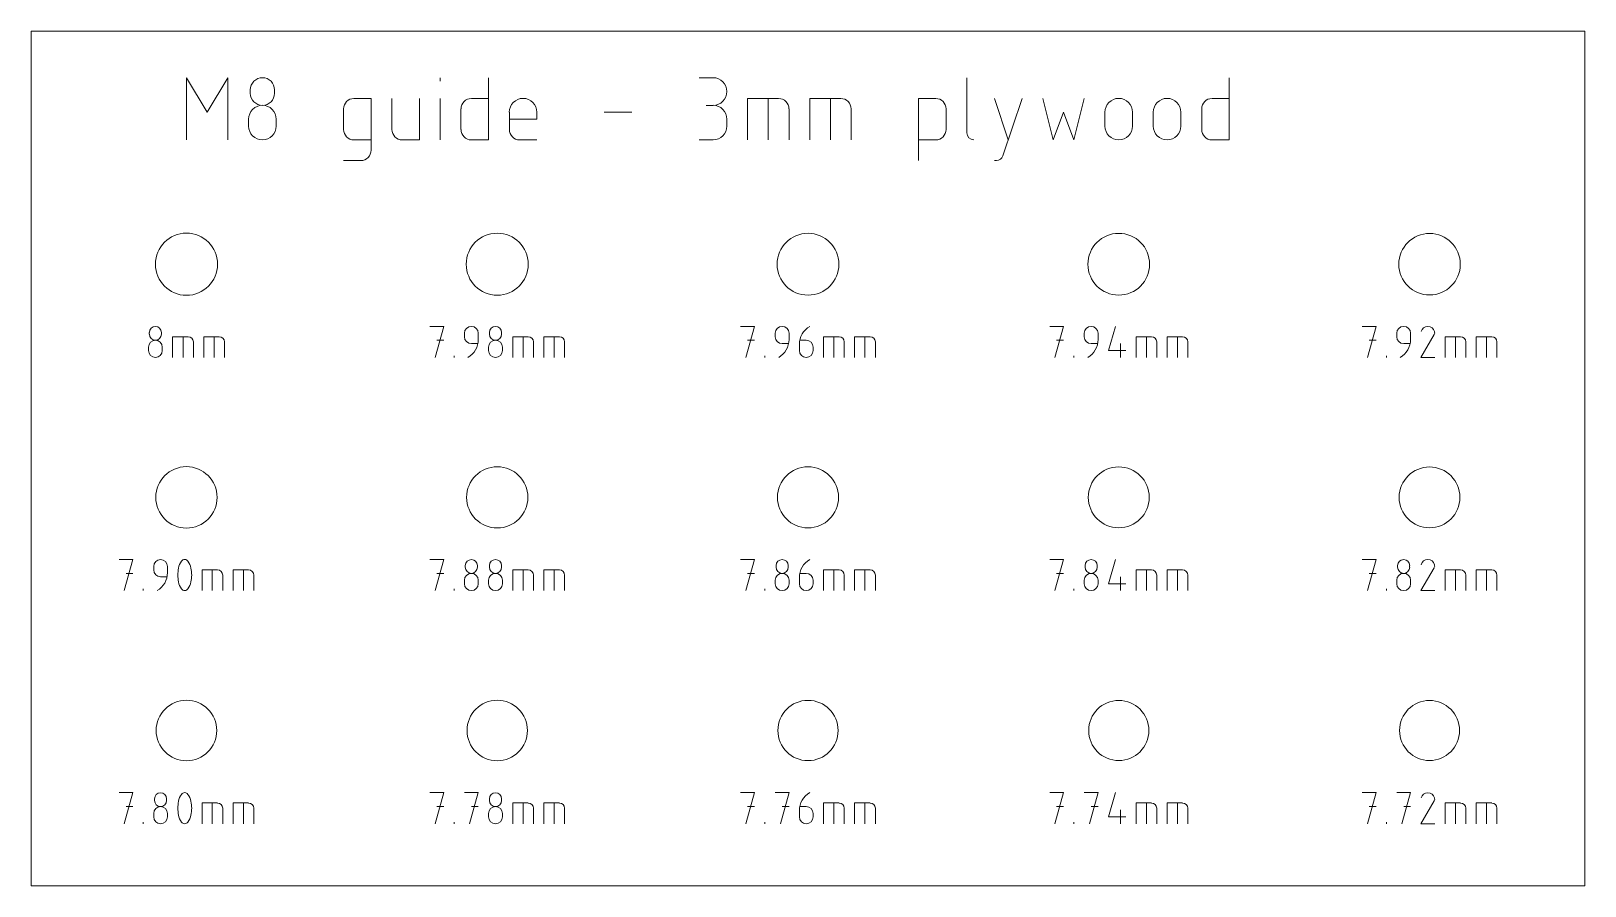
# Model space of a CAD drawing. Header units: millimetres. Extents: x 0 to 200, y 10 to 120.
import ezdxf

# ---------------------------------------------------------------- set-up
doc = ezdxf.new("R2010")
doc.units = ezdxf.units.MM
doc.layers.get('0').update_dxf_attribs({"linetype": 'CONTINUOUS', "lineweight": 0, "true_color": 0x000000})
doc.layers.add('score', color=1, linetype='CONTINUOUS', lineweight=0, true_color=0xff0000)

msp = doc.modelspace()

# ---------------------------------------------------------------- linework, layer by layer
for p, q in [((0, 120), (200, 120)), ((0, 10), (0, 120)), ((200, 120), (200, 10)), ((200, 10), (0, 10))]:
    msp.add_line(p, q)
for centre, radius in [((20, 90), 4), ((60, 90), 3.99), ((100, 90), 3.98), ((140, 90), 3.97), ((180, 90), 3.96), ((20, 60), 3.95), ((60, 60), 3.94), ((100, 60), 3.93), ((140, 60), 3.92), ((180, 60), 3.91), ((20, 30), 3.9), ((60, 30), 3.89), ((100, 30), 3.88), ((140, 30), 3.87), ((180, 30), 3.86)]:
    msp.add_circle(centre, radius)
at = {"layer": 'score'}
for p, q in [((20, 106), (20, 114)), ((20, 114), (22.67, 109.56)), ((22.67, 109.56), (25.33, 114)), ((25.33, 114), (25.33, 106)), ((52.67, 113.56), (52.67, 114)), ((120.44, 114), (120.44, 106.89)), ((154.22, 114), (154.22, 106)), ((28.22, 112.44), (28.22, 112)), ((31.33, 112), (31.33, 112.44)), ((58.89, 114), (58.89, 106)), ((86, 114), (87.78, 114)), ((40.22, 110), (40.22, 107.33)), ((43.78, 111.33), (41.56, 111.33)), ((43.78, 104.67), (43.78, 111.33)), ((46.44, 111.33), (46.44, 107.33)), ((50, 106), (50, 111.33)), ((52.67, 106), (52.67, 111.33)), ((56.67, 111.33), (58.89, 111.33)), ((87.78, 110.44), (86.89, 110.44)), ((92.22, 106), (92.22, 111.33)), ((92.22, 111.33), (96.22, 111.33)), ((94.89, 111.33), (94.89, 106)), ((97.56, 110), (97.56, 106)), ((100.22, 106), (100.22, 111.33)), ((100.22, 111.33), (104.22, 111.33)), ((102.89, 111.33), (102.89, 106)), ((116.44, 111.33), (114.22, 111.33)), ((114.22, 111.33), (114.22, 103.33)), ((124, 111.33), (125.78, 106)), ((127.56, 111.33), (125.09, 103.94)), ((130.22, 111.33), (131.56, 106)), ((134.22, 106), (135.56, 111.33)), ((150.67, 107.33), (150.67, 110)), ((152, 111.33), (154.22, 111.33)), ((28, 108.67), (28, 107.78)), ((31.56, 107.78), (31.56, 108.67)), ((55.33, 107.33), (55.33, 110)), ((61.56, 109.56), (61.56, 107.33)), ((61.56, 108.67), (65.11, 108.67)), ((65.11, 108.67), (65.11, 109.56)), ((73.78, 109.56), (77.33, 109.56)), ((89.56, 108.67), (89.56, 107.78)), ((105.56, 110), (105.56, 106)), ((117.78, 107.33), (117.78, 110)), ((131.56, 106), (132.89, 109.56)), ((132.89, 109.56), (134.22, 106)), ((138.22, 109.56), (138.22, 107.78)), ((141.78, 107.78), (141.78, 109.56)), ((144.44, 109.56), (144.44, 107.78)), ((148, 107.78), (148, 109.56)), ((41.56, 106), (43.78, 106)), ((154.22, 106), (152, 106)), ((47.78, 106), (50, 106)), ((58.89, 106), (56.67, 106)), ((62.89, 106), (65.11, 106)), ((87.78, 106), (86, 106)), ((114.22, 106), (116.44, 106)), ((40.22, 103.33), (42.44, 103.33)), ((124.25, 103.33), (124, 103.33)), ((51.33, 82), (53.11, 82)), ((53.11, 82), (52, 78)), ((91.33, 82), (93.11, 82)), ((93.11, 82), (92, 78)), ((131.11, 82), (132.89, 82)), ((132.89, 82), (131.78, 78)), ((138.67, 78.89), (139.56, 82)), ((171.33, 82), (173.11, 82)), ((173.11, 82), (172, 78)), ((15.22, 81.22), (15.22, 81)), ((16.78, 81), (16.78, 81.22)), ((18.22, 78), (18.22, 80.67)), ((18.22, 80.67), (20.22, 80.67)), ((19.56, 80.67), (19.56, 78)), ((20.89, 80), (20.89, 78)), ((22.22, 78), (22.22, 80.67)), ((22.22, 80.67), (24.22, 80.67)), ((23.56, 80.67), (23.56, 78)), ((24.89, 80), (24.89, 78)), ((52.22, 80.22), (53.11, 80.22)), ((55.78, 81.11), (55.78, 80.67)), ((57.56, 80.31), (57.56, 81.11)), ((59, 81.22), (59, 81)), ((60.56, 81), (60.56, 81.22)), ((62, 78), (62, 80.67)), ((62, 80.67), (64, 80.67)), ((63.33, 80.67), (63.33, 78)), ((64.67, 80), (64.67, 78)), ((66, 78), (66, 80.67)), ((66, 80.67), (68, 80.67)), ((67.33, 80.67), (67.33, 78)), ((68.67, 80), (68.67, 78)), ((92.22, 80.22), (93.11, 80.22)), ((95.78, 81.11), (95.78, 80.67)), ((97.56, 80.31), (97.56, 81.11)), ((99.78, 80.22), (98.94, 80.22)), ((102, 78), (102, 80.67)), ((102, 80.67), (104, 80.67)), ((103.33, 80.67), (103.33, 78)), ((104.67, 80), (104.67, 78)), ((106, 78), (106, 80.67)), ((106, 80.67), (108, 80.67)), ((107.33, 80.67), (107.33, 78)), ((108.67, 80), (108.67, 78)), ((132, 80.22), (132.89, 80.22)), ((135.56, 81.11), (135.56, 80.67)), ((137.33, 80.31), (137.33, 81.11)), ((142.22, 78), (142.22, 80.67)), ((142.22, 80.67), (144.22, 80.67)), ((143.56, 80.67), (143.56, 78)), ((144.89, 80), (144.89, 78)), ((146.22, 78), (146.22, 80.67)), ((146.22, 80.67), (148.22, 80.67)), ((147.56, 80.67), (147.56, 78)), ((148.89, 80), (148.89, 78)), ((172.22, 80.22), (173.11, 80.22)), ((175.78, 81.11), (175.78, 80.67)), ((177.56, 80.31), (177.56, 81.11)), ((178.89, 78), (180.61, 80.95)), ((182, 78), (182, 80.67)), ((182, 80.67), (184, 80.67)), ((183.33, 80.67), (183.33, 78)), ((184.67, 80), (184.67, 78)), ((186, 78), (186, 80.67)), ((186, 80.67), (188, 80.67)), ((187.33, 80.67), (187.33, 78)), ((188.67, 80), (188.67, 78)), ((15.11, 79.33), (15.11, 78.89)), ((16.89, 78.89), (16.89, 79.33)), ((54.44, 78), (54.44, 78.22)), ((56.67, 79.78), (57.5, 79.78)), ((58.89, 79.33), (58.89, 78.89)), ((60.67, 78.89), (60.67, 79.33)), ((94.44, 78), (94.44, 78.22)), ((96.67, 79.78), (97.5, 79.78)), ((98.89, 79.69), (98.89, 78.89)), ((100.67, 78.89), (100.67, 79.33)), ((134.22, 78), (134.22, 78.22)), ((136.44, 79.78), (137.28, 79.78)), ((140.89, 78.89), (138.67, 78.89)), ((140.22, 78), (140.22, 79.78)), ((174.44, 78), (174.44, 78.22)), ((176.67, 79.78), (177.5, 79.78)), ((180.67, 78), (178.89, 78)), ((11.33, 52), (13.11, 52)), ((13.11, 52), (12, 48)), ((51.33, 52), (53.11, 52)), ((53.11, 52), (52, 48)), ((91.33, 52), (93.11, 52)), ((93.11, 52), (92, 48)), ((131.11, 52), (132.89, 52)), ((132.89, 52), (131.78, 48)), ((138.67, 48.89), (139.56, 52)), ((171.33, 52), (173.11, 52)), ((173.11, 52), (172, 48)), ((12.22, 50.22), (13.11, 50.22)), ((15.78, 51.11), (15.78, 50.67)), ((17.56, 50.31), (17.56, 51.11)), ((22, 48), (22, 50.67)), ((22, 50.67), (24, 50.67)), ((23.33, 50.67), (23.33, 48)), ((24.67, 50), (24.67, 48)), ((26, 48), (26, 50.67)), ((26, 50.67), (28, 50.67)), ((27.33, 50.67), (27.33, 48)), ((28.67, 50), (28.67, 48)), ((52.22, 50.22), (53.11, 50.22)), ((55.89, 51.22), (55.89, 51)), ((57.44, 51), (57.44, 51.22)), ((59, 51.22), (59, 51)), ((60.56, 51), (60.56, 51.22)), ((62, 48), (62, 50.67)), ((62, 50.67), (64, 50.67)), ((63.33, 50.67), (63.33, 48)), ((64.67, 50), (64.67, 48)), ((66, 48), (66, 50.67)), ((66, 50.67), (68, 50.67)), ((67.33, 50.67), (67.33, 48)), ((68.67, 50), (68.67, 48)), ((92.22, 50.22), (93.11, 50.22)), ((95.89, 51.22), (95.89, 51)), ((97.44, 51), (97.44, 51.22)), ((99.78, 50.22), (98.94, 50.22)), ((102, 48), (102, 50.67)), ((102, 50.67), (104, 50.67)), ((103.33, 50.67), (103.33, 48)), ((104.67, 50), (104.67, 48)), ((106, 48), (106, 50.67)), ((106, 50.67), (108, 50.67)), ((107.33, 50.67), (107.33, 48)), ((108.67, 50), (108.67, 48)), ((132, 50.22), (132.89, 50.22)), ((135.67, 51.22), (135.67, 51)), ((137.22, 51), (137.22, 51.22)), ((142.22, 48), (142.22, 50.67)), ((142.22, 50.67), (144.22, 50.67)), ((143.56, 50.67), (143.56, 48)), ((144.89, 50), (144.89, 48)), ((146.22, 48), (146.22, 50.67)), ((146.22, 50.67), (148.22, 50.67)), ((147.56, 50.67), (147.56, 48)), ((148.89, 50), (148.89, 48)), ((172.22, 50.22), (173.11, 50.22)), ((175.89, 51.22), (175.89, 51)), ((177.44, 51), (177.44, 51.22)), ((178.89, 48), (180.61, 50.95)), ((182, 48), (182, 50.67)), ((182, 50.67), (184, 50.67)), ((183.33, 50.67), (183.33, 48)), ((184.67, 50), (184.67, 48)), ((186, 48), (186, 50.67)), ((186, 50.67), (188, 50.67)), ((187.33, 50.67), (187.33, 48)), ((188.67, 50), (188.67, 48)), ((14.44, 48), (14.44, 48.22)), ((16.67, 49.78), (17.5, 49.78)), ((54.44, 48), (54.44, 48.22)), ((55.78, 49.33), (55.78, 48.89)), ((57.56, 48.89), (57.56, 49.33)), ((58.89, 49.33), (58.89, 48.89)), ((60.67, 48.89), (60.67, 49.33)), ((94.44, 48), (94.44, 48.22)), ((95.78, 49.33), (95.78, 48.89)), ((97.56, 48.89), (97.56, 49.33)), ((98.89, 49.69), (98.89, 48.89)), ((100.67, 48.89), (100.67, 49.33)), ((134.22, 48), (134.22, 48.22)), ((135.56, 49.33), (135.56, 48.89)), ((137.33, 48.89), (137.33, 49.33)), ((140.89, 48.89), (138.67, 48.89)), ((140.22, 48), (140.22, 49.78)), ((174.44, 48), (174.44, 48.22)), ((175.78, 49.33), (175.78, 48.89)), ((177.56, 48.89), (177.56, 49.33)), ((180.67, 48), (178.89, 48)), ((11.33, 22), (13.11, 22)), ((13.11, 22), (12, 18)), ((51.33, 22), (53.11, 22)), ((53.11, 22), (52, 18)), ((55.78, 22), (57.56, 22)), ((57.56, 22), (56.44, 18)), ((91.33, 22), (93.11, 22)), ((93.11, 22), (92, 18)), ((95.78, 22), (97.56, 22)), ((97.56, 22), (96.44, 18)), ((135.56, 22), (137.33, 22)), ((137.33, 22), (136.22, 18)), ((138.67, 18.89), (139.56, 22)), ((171.33, 22), (173.11, 22)), ((173.11, 22), (172, 18)), ((175.78, 22), (177.56, 22)), ((177.56, 22), (176.44, 18)), ((12.22, 20.22), (13.11, 20.22)), ((15.89, 21.22), (15.89, 21)), ((17.44, 21), (17.44, 21.22)), ((22, 18), (22, 20.67)), ((22, 20.67), (24, 20.67)), ((23.33, 20.67), (23.33, 18)), ((24.67, 20), (24.67, 18)), ((26, 18), (26, 20.67)), ((26, 20.67), (28, 20.67)), ((27.33, 20.67), (27.33, 18)), ((28.67, 20), (28.67, 18)), ((52.22, 20.22), (53.11, 20.22)), ((56.67, 20.22), (57.56, 20.22)), ((59, 21.22), (59, 21)), ((60.56, 21), (60.56, 21.22)), ((62, 18), (62, 20.67)), ((62, 20.67), (64, 20.67)), ((63.33, 20.67), (63.33, 18)), ((64.67, 20), (64.67, 18)), ((66, 18), (66, 20.67)), ((66, 20.67), (68, 20.67)), ((67.33, 20.67), (67.33, 18)), ((68.67, 20), (68.67, 18)), ((92.22, 20.22), (93.11, 20.22)), ((96.67, 20.22), (97.56, 20.22)), ((99.78, 20.22), (98.94, 20.22)), ((102, 18), (102, 20.67)), ((102, 20.67), (104, 20.67)), ((103.33, 20.67), (103.33, 18)), ((104.67, 20), (104.67, 18)), ((106, 18), (106, 20.67)), ((106, 20.67), (108, 20.67)), ((107.33, 20.67), (107.33, 18)), ((108.67, 20), (108.67, 18)), ((131.11, 22), (132.89, 22)), ((132.89, 22), (131.78, 18)), ((132, 20.22), (132.89, 20.22)), ((136.44, 20.22), (137.33, 20.22)), ((142.22, 18), (142.22, 20.67)), ((142.22, 20.67), (144.22, 20.67)), ((143.56, 20.67), (143.56, 18)), ((144.89, 20), (144.89, 18)), ((146.22, 18), (146.22, 20.67)), ((146.22, 20.67), (148.22, 20.67)), ((147.56, 20.67), (147.56, 18)), ((148.89, 20), (148.89, 18)), ((172.22, 20.22), (173.11, 20.22)), ((176.67, 20.22), (177.56, 20.22)), ((178.89, 18), (180.61, 20.95)), ((182, 18), (182, 20.67)), ((182, 20.67), (184, 20.67)), ((183.33, 20.67), (183.33, 18)), ((184.67, 20), (184.67, 18)), ((186, 18), (186, 20.67)), ((186, 20.67), (188, 20.67)), ((187.33, 20.67), (187.33, 18)), ((188.67, 20), (188.67, 18)), ((14.44, 18), (14.44, 18.22)), ((15.78, 19.33), (15.78, 18.89)), ((17.56, 18.89), (17.56, 19.33)), ((54.44, 18), (54.44, 18.22)), ((58.89, 19.33), (58.89, 18.89)), ((60.67, 18.89), (60.67, 19.33)), ((94.44, 18), (94.44, 18.22)), ((98.89, 19.69), (98.89, 18.89)), ((100.67, 18.89), (100.67, 19.33)), ((134.22, 18), (134.22, 18.22)), ((140.89, 18.89), (138.67, 18.89)), ((140.22, 18), (140.22, 19.78)), ((174.44, 18), (174.44, 18.22)), ((180.67, 18), (178.89, 18))]:
    msp.add_line(p, q, dxfattribs=at)
for centre, radius, start, end in [((29.78, 112.44), 1.56, 0, 180), ((29.78, 112), 1.56, 180, 0), ((87.78, 112.22), 1.78, 270, 90), ((29.78, 108.67), 1.78, 0, 180), ((41.56, 110), 1.33, 90, 180), ((56.67, 110), 1.33, 90, 180), ((63.33, 109.56), 1.78, 0, 180), ((87.78, 108.67), 1.78, 0, 90), ((96.22, 110), 1.33, 0, 90), ((104.22, 110), 1.33, 0, 90), ((116.44, 110), 1.33, 0, 90), ((140, 109.56), 1.78, 0, 180), ((146.22, 109.56), 1.78, 0, 180), ((152, 110), 1.33, 90, 180), ((29.78, 107.78), 1.78, 180, 0), ((41.56, 107.33), 1.33, 180, 270), ((47.78, 107.33), 1.33, 180, 270), ((56.67, 107.33), 1.33, 180, 270), ((62.89, 107.33), 1.33, 180, 270), ((87.78, 107.78), 1.78, 270, 0), ((116.44, 107.33), 1.33, 270, 0), ((121.33, 106.89), 0.889, 180, 270), ((140, 107.78), 1.78, 180, 0), ((146.22, 107.78), 1.78, 180, 0), ((152, 107.33), 1.33, 180, 270), ((42.44, 104.67), 1.33, 270, 0), ((124.25, 104.22), 0.889, 270, 341.6), ((16, 81.22), 0.778, 0, 180), ((56.67, 81.11), 0.889, 0, 180), ((59.78, 81.22), 0.778, 0, 180), ((96.67, 81.11), 0.889, 0, 180), ((101.56, 79.69), 2.67, 120, 180), ((136.44, 81.11), 0.889, 0, 180), ((176.67, 81.11), 0.889, 0, 180), ((179.78, 81.11), 0.889, 14.48, 165.5), ((16, 79.33), 0.889, 0, 180), ((16, 81), 0.778, 180, 0), ((20.22, 80), 0.667, 0, 90), ((24.22, 80), 0.667, 0, 90), ((56.67, 80.67), 0.889, 180, 270), ((54.89, 80.31), 2.67, 300, 0), ((59.78, 79.33), 0.889, 0, 180), ((59.78, 81), 0.778, 180, 0), ((64, 80), 0.667, 0, 90), ((68, 80), 0.667, 0, 90), ((96.67, 80.67), 0.889, 180, 270), ((94.89, 80.31), 2.67, 300, 0), ((99.78, 79.33), 0.889, 0, 90), ((104, 80), 0.667, 0, 90), ((108, 80), 0.667, 0, 90), ((136.44, 80.67), 0.889, 180, 270), ((134.67, 80.31), 2.67, 300, 0), ((144.22, 80), 0.667, 0, 90), ((148.22, 80), 0.667, 0, 90), ((176.67, 80.67), 0.889, 180, 270), ((174.89, 80.31), 2.67, 300, 0), ((180.22, 81.18), 0.444, 329.8, 20.53), ((184, 80), 0.667, 0, 90), ((188, 80), 0.667, 0, 90), ((16, 78.89), 0.889, 180, 0), ((59.78, 78.89), 0.889, 180, 0), ((99.78, 78.89), 0.889, 180, 0), ((16.67, 51.11), 0.889, 0, 180), ((56.67, 51.22), 0.778, 0, 180), ((59.78, 51.22), 0.778, 0, 180), ((96.67, 51.22), 0.778, 0, 180), ((101.56, 49.69), 2.67, 120, 180), ((136.44, 51.22), 0.778, 0, 180), ((176.67, 51.22), 0.778, 0, 180), ((179.78, 51.11), 0.889, 14.48, 165.5), ((16.67, 50.67), 0.889, 180, 270), ((14.89, 50.31), 2.67, 300, 0), ((23.07, 50.01), 4.18, 167.9, 180.2), ((23.07, 49.99), 4.18, 179.8, 192.1), ((21.08, 50.5), 2.14, 143.2, 169.5), ((19.78, 51.52), 0.484, 32.76, 147.2), ((18.47, 50.5), 2.14, 10.51, 36.77), ((16.49, 50.01), 4.18, 359.8, 12.09), ((24, 50), 0.667, 0, 90), ((28, 50), 0.667, 0, 90), ((56.67, 49.33), 0.889, 0, 180), ((56.67, 51), 0.778, 180, 0), ((59.78, 49.33), 0.889, 0, 180), ((59.78, 51), 0.778, 180, 0), ((64, 50), 0.667, 0, 90), ((68, 50), 0.667, 0, 90), ((96.67, 49.33), 0.889, 0, 180), ((96.67, 51), 0.778, 180, 0), ((99.78, 49.33), 0.889, 0, 90), ((104, 50), 0.667, 0, 90), ((108, 50), 0.667, 0, 90), ((136.44, 49.33), 0.889, 0, 180), ((136.44, 51), 0.778, 180, 0), ((144.22, 50), 0.667, 0, 90), ((148.22, 50), 0.667, 0, 90), ((176.67, 49.33), 0.889, 0, 180), ((176.67, 51), 0.778, 180, 0), ((180.22, 51.18), 0.444, 329.8, 20.53), ((184, 50), 0.667, 0, 90), ((188, 50), 0.667, 0, 90), ((21.08, 49.5), 2.14, 190.5, 216.8), ((19.78, 48.48), 0.484, 212.8, 327.2), ((18.47, 49.5), 2.14, 323.2, 349.5), ((16.49, 49.99), 4.18, 347.9, 0.1885), ((56.67, 48.89), 0.889, 180, 0), ((59.78, 48.89), 0.889, 180, 0), ((96.67, 48.89), 0.889, 180, 0), ((99.78, 48.89), 0.889, 180, 0), ((136.44, 48.89), 0.889, 180, 0), ((176.67, 48.89), 0.889, 180, 0), ((16.67, 21.22), 0.778, 0, 180), ((19.78, 21.52), 0.484, 32.76, 147.2), ((59.78, 21.22), 0.778, 0, 180), ((101.56, 19.69), 2.67, 120, 180), ((179.78, 21.11), 0.889, 14.48, 165.5), ((16.67, 19.33), 0.889, 0, 180), ((16.67, 21), 0.778, 180, 0), ((23.07, 20.01), 4.18, 167.9, 180.2), ((23.07, 19.99), 4.18, 179.8, 192.1), ((21.08, 20.5), 2.14, 143.2, 169.5), ((18.47, 20.5), 2.14, 10.51, 36.77), ((16.49, 20.01), 4.18, 359.8, 12.09), ((24, 20), 0.667, 0, 90), ((28, 20), 0.667, 0, 90), ((59.78, 19.33), 0.889, 0, 180), ((59.78, 21), 0.778, 180, 0), ((64, 20), 0.667, 0, 90), ((68, 20), 0.667, 0, 90), ((99.78, 19.33), 0.889, 0, 90), ((104, 20), 0.667, 0, 90), ((108, 20), 0.667, 0, 90), ((144.22, 20), 0.667, 0, 90), ((148.22, 20), 0.667, 0, 90), ((180.22, 21.18), 0.444, 329.8, 20.53), ((184, 20), 0.667, 0, 90), ((188, 20), 0.667, 0, 90), ((16.67, 18.89), 0.889, 180, 0), ((21.08, 19.5), 2.14, 190.5, 216.8), ((19.78, 18.48), 0.484, 212.8, 327.2), ((18.47, 19.5), 2.14, 323.2, 349.5), ((16.49, 19.99), 4.18, 347.9, 0.1885), ((59.78, 18.89), 0.889, 180, 0), ((99.78, 18.89), 0.889, 180, 0)]:
    msp.add_arc(centre, radius, start, end, dxfattribs=at)

doc.saveas('drawing.dxf')
